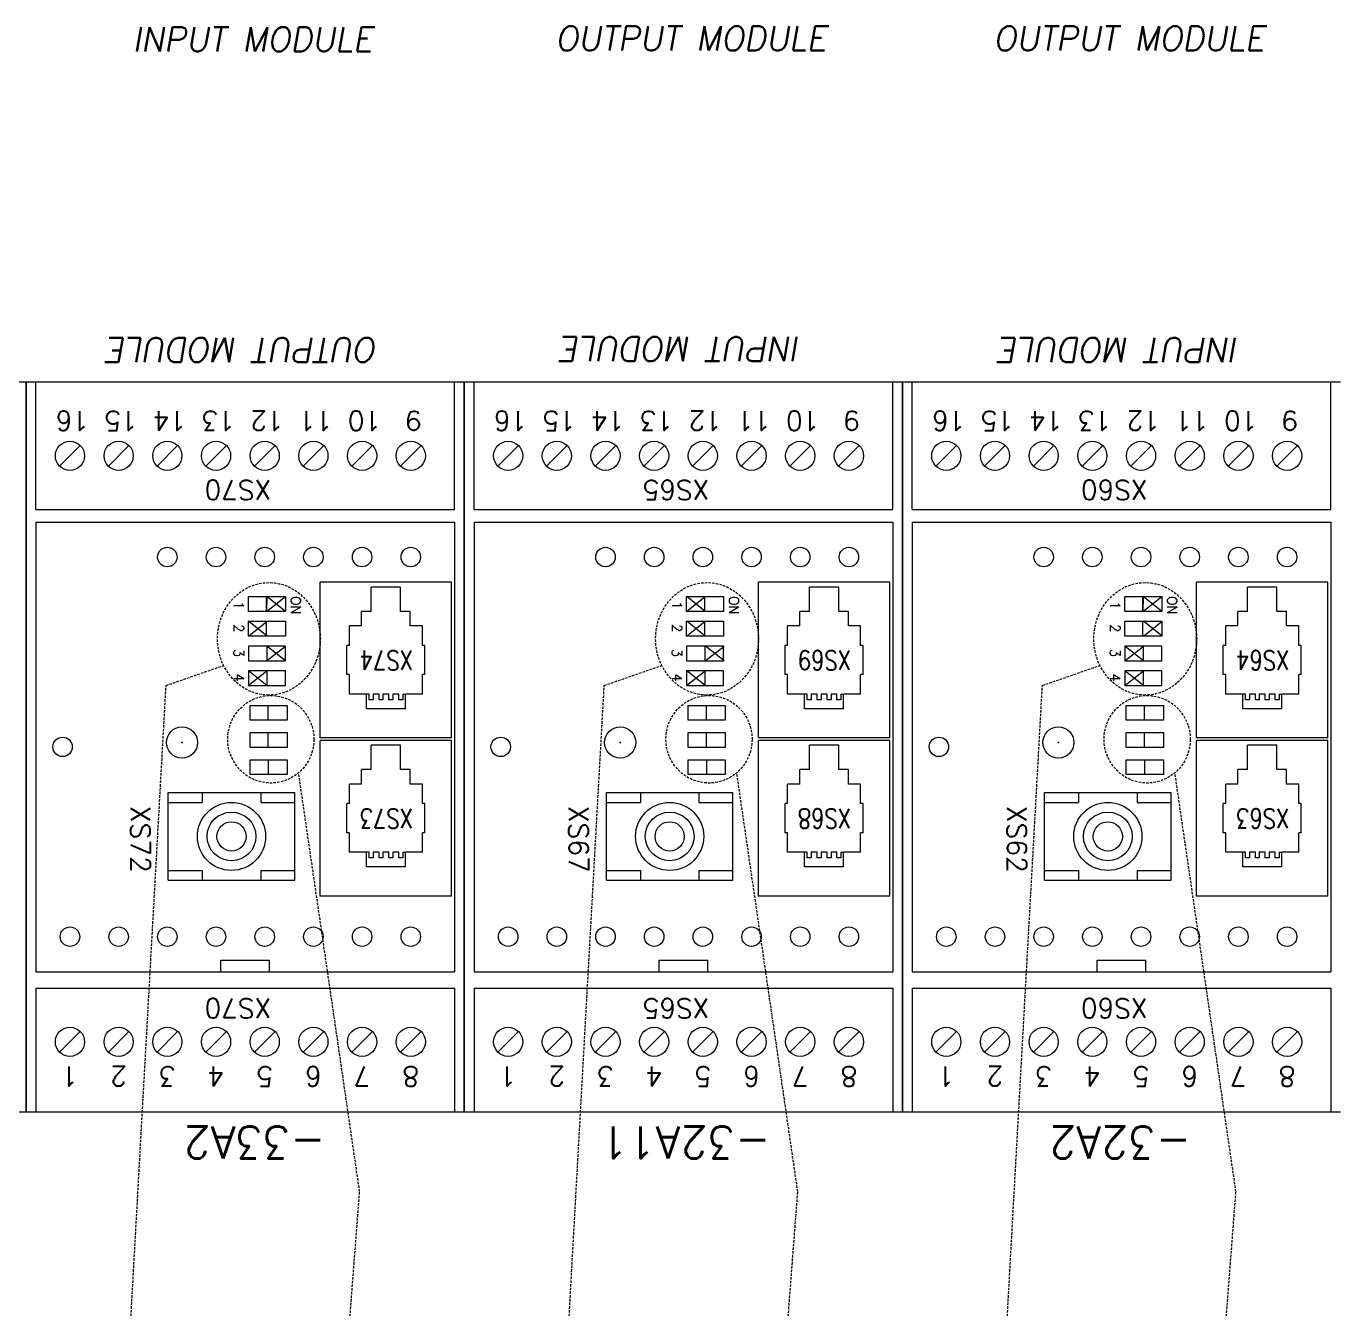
# Model space of a CAD drawing. Extents: x -2993 to 3661, y -4147 to -1441.
# Drawn here: x -87.2 to 47.3, y -3032.6 to -2900.9 of the extents above; entities that cross this region are included whole.
import ezdxf
from ezdxf.enums import TextEntityAlignment as Align

# ---------------------------------------------------------------- set-up
doc = ezdxf.new("R2010")
doc.units = 0
doc.header["$LTSCALE"] = 0.1
doc.header["$MEASUREMENT"] = 0
doc.linetypes.add('DASHED', pattern=[19.05, 12.7, -6.35])
doc.layers.get('0').update_dxf_attribs({"linetype": 'CONTINUOUS'})
doc.layers.add('50C', color=7, linetype='CONTINUOUS')
doc.styles.get("Standard").update_dxf_attribs({"font": 'simplex.shx'})

msp = doc.modelspace()

# ---------------------------------------------------------------- linework, layer by layer
at = {"linetype": 'Continuous', "lineweight": 13}
for p, q in [((-132.2, -2937.39), (-87.2, -2937.39)), ((-87.2, -2937.39), (-42.2, -2937.39)), ((-87.2, -2937.39), (-87.2, -3012.39)), ((-87.2, -2937.39), (-87.2, -3012.39)), ((-87.2, -2937.39), (-87.2, -3012.39)), ((-87.2, -2937.39), (-87.2, -3012.39)), ((-87.2, -2937.39), (-87.2, -3012.39)), ((-87.2, -2937.39), (-87.2, -3012.39)), ((-87.2, -2937.39), (-87.2, -3012.39)), ((-87.2, -2937.39), (-87.2, -3012.39)), ((-87.2, -2937.39), (-87.2, -3012.39)), ((-87.2, -2937.39), (-87.2, -3012.39)), ((-87.2, -2937.39), (-87.2, -3012.39)), ((-87.2, -2937.39), (-87.2, -3012.39)), ((-87.2, -2937.39), (-87.2, -3012.39)), ((-87.2, -2937.39), (-87.2, -3012.39)), ((-87.2, -2937.39), (-87.2, -3012.39)), ((-42.2, -2937.39), (2.8, -2937.39)), ((-42.2, -2937.39), (-42.2, -3012.39)), ((-42.2, -2937.39), (-42.2, -3012.39)), ((-42.2, -2937.39), (-42.2, -3012.39)), ((-42.2, -2937.39), (-42.2, -3012.39)), ((-42.2, -2937.39), (-42.2, -3012.39)), ((-42.2, -2937.39), (-42.2, -3012.39)), ((-42.2, -2937.39), (-42.2, -3012.39)), ((-42.2, -2937.39), (-42.2, -3012.39)), ((-42.2, -2937.39), (-42.2, -3012.39)), ((-42.2, -2937.39), (-42.2, -3012.39)), ((-42.2, -2937.39), (-42.2, -3012.39)), ((-42.2, -2937.39), (-42.2, -3012.39)), ((-42.2, -2937.39), (-42.2, -3012.39)), ((-42.2, -2937.39), (-42.2, -3012.39)), ((-42.2, -2937.39), (-42.2, -3012.39)), ((-42.2, -2937.39), (-42.2, -3012.39)), ((-42.2, -2937.39), (-42.2, -3012.39)), ((-42.2, -2937.39), (-42.2, -3012.39)), ((-42.2, -2937.39), (-42.2, -3012.39)), ((-42.2, -2937.39), (-42.2, -3012.39)), ((-42.2, -2937.39), (-42.2, -3012.39)), ((-42.2, -2937.39), (-42.2, -3012.39)), ((-42.2, -2937.39), (-42.2, -3012.39)), ((-42.2, -2937.39), (-42.2, -3012.39)), ((-42.2, -2937.39), (-42.2, -3012.39)), ((-42.2, -2937.39), (-42.2, -3012.39)), ((-42.2, -2937.39), (-42.2, -3012.39)), ((-42.2, -2937.39), (-42.2, -3012.39)), ((-42.2, -2937.39), (-42.2, -3012.39)), ((-42.2, -2937.39), (-42.2, -3012.39)), ((2.8, -2937.39), (47.8, -2937.39)), ((2.8, -2937.39), (2.8, -3012.39)), ((2.8, -2937.39), (2.8, -3012.39)), ((2.8, -2937.39), (2.8, -3012.39)), ((2.8, -2937.39), (2.8, -3012.39)), ((2.8, -2937.39), (2.8, -3012.39)), ((2.8, -2937.39), (2.8, -3012.39)), ((2.8, -2937.39), (2.8, -3012.39)), ((2.8, -2937.39), (2.8, -3012.39)), ((2.8, -2937.39), (2.8, -3012.39)), ((2.8, -2937.39), (2.8, -3012.39)), ((2.8, -2937.39), (2.8, -3012.39)), ((2.8, -2937.39), (2.8, -3012.39)), ((2.8, -2937.39), (2.8, -3012.39)), ((2.8, -2937.39), (2.8, -3012.39)), ((2.8, -2937.39), (2.8, -3012.39)), ((-132.2, -3012.39), (-87.2, -3012.39)), ((-87.2, -3012.39), (-42.2, -3012.39)), ((-42.2, -3012.39), (2.8, -3012.39)), ((2.8, -3012.39), (47.8, -3012.39))]:
    msp.add_line(p, q, dxfattribs=at)
at = {"lineweight": 13}
for p, q in [((-132.2, -2937.39), (-87.2, -2937.39)), ((-87.2, -2937.39), (-42.2, -2937.39)), ((-87.2, -3012.39), (-87.2, -2937.39)), ((-87.2, -3012.39), (-87.2, -2937.39)), ((-87.2, -3012.39), (-87.2, -2937.39)), ((-87.2, -3012.39), (-87.2, -2937.39)), ((-87.2, -3012.39), (-87.2, -2937.39)), ((-87.2, -3012.39), (-87.2, -2937.39)), ((-87.2, -3012.39), (-87.2, -2937.39)), ((-87.2, -3012.39), (-87.2, -2937.39)), ((-87.2, -3012.39), (-87.2, -2937.39)), ((-87.2, -3012.39), (-87.2, -2937.39)), ((-87.2, -3012.39), (-87.2, -2937.39)), ((-87.2, -3012.39), (-87.2, -2937.39)), ((-87.2, -3012.39), (-87.2, -2937.39)), ((-87.2, -3012.39), (-87.2, -2937.39)), ((-87.2, -3012.39), (-87.2, -2937.39)), ((-87.2, -3012.39), (-87.2, -2937.39)), ((-87.2, -3012.39), (-87.2, -2937.39)), ((-87.2, -3012.39), (-87.2, -2937.39)), ((-87.2, -3012.39), (-87.2, -2937.39)), ((-87.2, -3012.39), (-87.2, -2937.39)), ((-87.2, -3012.39), (-87.2, -2937.39)), ((-87.2, -3012.39), (-87.2, -2937.39)), ((-87.2, -3012.39), (-87.2, -2937.39)), ((-87.2, -3012.39), (-87.2, -2937.39)), ((-87.2, -3012.39), (-87.2, -2937.39)), ((-87.2, -2937.39), (-86.2, -2937.39)), ((-86.2, -2950.49), (-86.2, -2937.39)), ((-43.2, -2950.49), (-43.2, -2937.39)), ((-42.2, -2937.39), (2.8, -2937.39)), ((-42.2, -3012.39), (-42.2, -2937.39)), ((-42.2, -3012.39), (-42.2, -2937.39)), ((-42.2, -3012.39), (-42.2, -2937.39)), ((-42.2, -3012.39), (-42.2, -2937.39)), ((-42.2, -3012.39), (-42.2, -2937.39)), ((-42.2, -3012.39), (-42.2, -2937.39)), ((-42.2, -3012.39), (-42.2, -2937.39)), ((-42.2, -3012.39), (-42.2, -2937.39)), ((-42.2, -3012.39), (-42.2, -2937.39)), ((-42.2, -3012.39), (-42.2, -2937.39)), ((-42.2, -3012.39), (-42.2, -2937.39)), ((-42.2, -3012.39), (-42.2, -2937.39)), ((-42.2, -3012.39), (-42.2, -2937.39)), ((-42.2, -3012.39), (-42.2, -2937.39)), ((-42.2, -3012.39), (-42.2, -2937.39)), ((-42.2, -3012.39), (-42.2, -2937.39)), ((-42.2, -3012.39), (-42.2, -2937.39)), ((-42.2, -3012.39), (-42.2, -2937.39)), ((-42.2, -3012.39), (-42.2, -2937.39)), ((-42.2, -3012.39), (-42.2, -2937.39)), ((-42.2, -3012.39), (-42.2, -2937.39)), ((-42.2, -3012.39), (-42.2, -2937.39)), ((-42.2, -3012.39), (-42.2, -2937.39)), ((-42.2, -3012.39), (-42.2, -2937.39)), ((-42.2, -3012.39), (-42.2, -2937.39)), ((-42.2, -2937.39), (-41.2, -2937.39)), ((-42.2, -3012.39), (-42.2, -2937.39)), ((-42.2, -3012.39), (-42.2, -2937.39)), ((-42.2, -3012.39), (-42.2, -2937.39)), ((-42.2, -3012.39), (-42.2, -2937.39)), ((-42.2, -3012.39), (-42.2, -2937.39)), ((-42.2, -3012.39), (-42.2, -2937.39)), ((-42.2, -3012.39), (-42.2, -2937.39)), ((-42.2, -3012.39), (-42.2, -2937.39)), ((-42.2, -3012.39), (-42.2, -2937.39)), ((-42.2, -3012.39), (-42.2, -2937.39)), ((-42.2, -3012.39), (-42.2, -2937.39)), ((-42.2, -3012.39), (-42.2, -2937.39)), ((-42.2, -3012.39), (-42.2, -2937.39)), ((-42.2, -3012.39), (-42.2, -2937.39)), ((-42.2, -3012.39), (-42.2, -2937.39)), ((-42.2, -3012.39), (-42.2, -2937.39)), ((-42.2, -3012.39), (-42.2, -2937.39)), ((-42.2, -3012.39), (-42.2, -2937.39)), ((-42.2, -3012.39), (-42.2, -2937.39)), ((-42.2, -3012.39), (-42.2, -2937.39)), ((-42.2, -3012.39), (-42.2, -2937.39)), ((-42.2, -3012.39), (-42.2, -2937.39)), ((-42.2, -3012.39), (-42.2, -2937.39)), ((-42.2, -3012.39), (-42.2, -2937.39)), ((-42.2, -3012.39), (-42.2, -2937.39)), ((-42.2, -2937.39), (-41.2, -2937.39)), ((-41.2, -2950.49), (-41.2, -2937.39)), ((1.8, -2950.49), (1.8, -2937.39)), ((2.8, -2937.39), (47.8, -2937.39)), ((2.8, -3012.39), (2.8, -2937.39)), ((2.8, -3012.39), (2.8, -2937.39)), ((2.8, -3012.39), (2.8, -2937.39)), ((2.8, -3012.39), (2.8, -2937.39)), ((2.8, -3012.39), (2.8, -2937.39)), ((2.8, -3012.39), (2.8, -2937.39)), ((2.8, -3012.39), (2.8, -2937.39)), ((2.8, -3012.39), (2.8, -2937.39)), ((2.8, -3012.39), (2.8, -2937.39)), ((2.8, -3012.39), (2.8, -2937.39)), ((2.8, -3012.39), (2.8, -2937.39)), ((2.8, -3012.39), (2.8, -2937.39)), ((2.8, -3012.39), (2.8, -2937.39)), ((2.8, -3012.39), (2.8, -2937.39)), ((2.8, -3012.39), (2.8, -2937.39)), ((2.8, -3012.39), (2.8, -2937.39)), ((2.8, -3012.39), (2.8, -2937.39)), ((2.8, -3012.39), (2.8, -2937.39)), ((2.8, -3012.39), (2.8, -2937.39)), ((2.8, -3012.39), (2.8, -2937.39)), ((2.8, -3012.39), (2.8, -2937.39)), ((2.8, -3012.39), (2.8, -2937.39)), ((2.8, -3012.39), (2.8, -2937.39)), ((2.8, -3012.39), (2.8, -2937.39)), ((2.8, -3012.39), (2.8, -2937.39)), ((2.8, -2937.39), (3.8, -2937.39)), ((3.8, -2950.49), (3.8, -2937.39)), ((46.8, -2950.49), (46.8, -2937.39)), ((-83.76, -2946.05), (-81.64, -2943.93)), ((-78.76, -2946.05), (-76.64, -2943.93)), ((-73.76, -2946.05), (-71.64, -2943.93)), ((-68.76, -2946.05), (-66.64, -2943.93)), ((-63.76, -2946.05), (-61.64, -2943.93)), ((-58.76, -2946.05), (-56.64, -2943.93)), ((-53.76, -2946.05), (-51.64, -2943.93)), ((-48.76, -2946.05), (-46.64, -2943.93)), ((-38.76, -2946.05), (-36.64, -2943.93)), ((-33.76, -2946.05), (-31.64, -2943.93)), ((-28.76, -2946.05), (-26.64, -2943.93)), ((-23.76, -2946.05), (-21.64, -2943.93)), ((-18.76, -2946.05), (-16.64, -2943.93)), ((-13.76, -2946.05), (-11.64, -2943.93)), ((-8.76, -2946.05), (-6.64, -2943.93)), ((-3.76, -2946.05), (-1.64, -2943.93)), ((6.24, -2946.05), (8.36, -2943.93)), ((11.24, -2946.05), (13.36, -2943.93)), ((16.24, -2946.05), (18.36, -2943.93)), ((21.24, -2946.05), (23.36, -2943.93)), ((26.24, -2946.05), (28.36, -2943.93)), ((31.24, -2946.05), (33.36, -2943.93)), ((36.24, -2946.05), (38.36, -2943.93)), ((41.24, -2946.05), (43.36, -2943.93)), ((-87.2, -2949.89), (-87.2, -2999.89)), ((-87.2, -2949.89), (-87.2, -2999.89)), ((-86.2, -2950.49), (-43.2, -2950.49)), ((-42.2, -2949.89), (-42.2, -2999.89)), ((-42.2, -2949.89), (-42.2, -2999.89)), ((-42.2, -2949.89), (-42.2, -2999.89)), ((-42.2, -2949.89), (-42.2, -2999.89)), ((-42.2, -2949.89), (-42.2, -2999.89)), ((-42.2, -2949.89), (-42.2, -2999.89)), ((-41.2, -2950.49), (1.8, -2950.49)), ((2.8, -2949.89), (2.8, -2999.89)), ((2.8, -2949.89), (2.8, -2999.89)), ((2.8, -2949.89), (2.8, -2999.89)), ((3.8, -2950.49), (46.8, -2950.49)), ((-87.2, -2951.79), (-87.2, -2997.99)), ((-87.2, -2951.79), (-87.2, -2997.99)), ((-87.2, -2951.79), (-87.2, -2997.99)), ((-87.2, -2951.79), (-87.2, -2997.99)), ((-87.2, -2951.79), (-87.2, -2997.99)), ((-86.2, -2951.79), (-43.2, -2951.79)), ((-86.2, -2951.79), (-86.2, -2997.99)), ((-43.2, -2951.79), (-43.2, -2997.99)), ((-42.2, -2951.79), (-42.2, -2997.99)), ((-42.2, -2951.79), (-42.2, -2997.99)), ((-42.2, -2951.79), (-42.2, -2997.99)), ((-42.2, -2951.79), (-42.2, -2997.99)), ((-42.2, -2951.79), (-42.2, -2997.99)), ((-42.2, -2951.79), (-42.2, -2997.99)), ((-42.2, -2951.79), (-42.2, -2997.99)), ((-42.2, -2951.79), (-42.2, -2997.99)), ((-42.2, -2951.79), (-42.2, -2997.99)), ((-42.2, -2951.79), (-42.2, -2997.99)), ((-41.2, -2951.79), (1.8, -2951.79)), ((-41.2, -2951.79), (-41.2, -2997.99)), ((1.8, -2951.79), (1.8, -2997.99)), ((2.8, -2951.79), (2.8, -2997.99)), ((2.8, -2951.79), (2.8, -2997.99)), ((2.8, -2951.79), (2.8, -2997.99)), ((2.8, -2951.79), (2.8, -2997.99)), ((2.8, -2951.79), (2.8, -2997.99)), ((3.8, -2951.79), (46.8, -2951.79)), ((3.8, -2951.79), (3.8, -2997.99)), ((46.8, -2951.79), (46.8, -2997.99)), ((-87.2, -2952.69), (-87.2, -3002.69)), ((-87.2, -2952.69), (-87.2, -3002.69)), ((-87.2, -2952.69), (-87.2, -3002.69)), ((-42.2, -2952.69), (-42.2, -3002.69)), ((-42.2, -2952.69), (-42.2, -3002.69)), ((-42.2, -2952.69), (-42.2, -3002.69)), ((-42.2, -2952.69), (-42.2, -3002.69)), ((-42.2, -2952.69), (-42.2, -3002.69)), ((-42.2, -2952.69), (-42.2, -3002.69)), ((-42.17, -2996.79), (-42.17, -2952.99)), ((2.8, -2952.69), (2.8, -3002.69)), ((2.8, -2952.69), (2.8, -3002.69)), ((2.8, -2952.69), (2.8, -3002.69)), ((-43.5, -2957.97), (-57, -2957.97)), ((-57, -2973.97), (-57, -2957.97)), ((-51.75, -2960.97), (-51.75, -2958.47)), ((-48.75, -2958.47), (-51.75, -2958.47)), ((-48.75, -2960.97), (-48.75, -2958.47)), ((-43.5, -2973.97), (-43.5, -2957.97)), ((1.5, -2957.97), (-12, -2957.97)), ((-12, -2973.97), (-12, -2957.97)), ((-6.75, -2960.97), (-6.75, -2958.47)), ((-3.75, -2958.47), (-6.75, -2958.47)), ((-3.75, -2960.97), (-3.75, -2958.47)), ((1.5, -2973.97), (1.5, -2957.97)), ((46.5, -2957.97), (33, -2957.97)), ((33, -2973.97), (33, -2957.97)), ((38.25, -2960.97), (38.25, -2958.47)), ((41.25, -2958.47), (38.25, -2958.47)), ((41.25, -2960.97), (41.25, -2958.47)), ((46.5, -2973.97), (46.5, -2957.97)), ((-64.38, -2960.98), (-64.38, -2959.45)), ((-64.38, -2959.45), (-60.57, -2959.45)), ((-62.5, -2960.98), (-62.5, -2959.45)), ((-62.48, -2959.45), (-62.5, -2960.98)), ((-62.5, -2960.98), (-60.57, -2959.45)), ((-60.57, -2960.98), (-62.48, -2959.45)), ((-60.57, -2959.45), (-60.57, -2960.98)), ((-19.38, -2960.98), (-19.38, -2959.45)), ((-19.38, -2959.45), (-15.57, -2959.45)), ((-19.38, -2960.98), (-17.45, -2959.45)), ((-17.45, -2960.98), (-19.36, -2959.45)), ((-17.5, -2960.98), (-17.5, -2959.45)), ((-15.57, -2959.45), (-15.57, -2960.98)), ((25.62, -2960.98), (25.62, -2959.45)), ((25.62, -2959.45), (29.43, -2959.45)), ((27.5, -2960.98), (27.5, -2959.45)), ((27.52, -2959.45), (27.5, -2960.98)), ((27.5, -2960.98), (29.43, -2959.45)), ((29.43, -2960.98), (27.52, -2959.45)), ((29.43, -2959.45), (29.43, -2960.98)), ((-60.57, -2960.98), (-64.38, -2960.98)), ((-51.75, -2960.97), (-52.75, -2960.97)), ((-52.75, -2962.47), (-52.75, -2960.97)), ((-47.75, -2960.97), (-48.75, -2960.97)), ((-47.75, -2962.47), (-47.75, -2960.97)), ((-15.57, -2960.98), (-19.38, -2960.98)), ((-6.75, -2960.97), (-7.75, -2960.97)), ((-7.75, -2962.47), (-7.75, -2960.97)), ((-2.75, -2960.97), (-3.75, -2960.97)), ((-2.75, -2962.47), (-2.75, -2960.97)), ((29.43, -2960.98), (25.62, -2960.98)), ((38.25, -2960.97), (37.25, -2960.97)), ((37.25, -2962.47), (37.25, -2960.97)), ((42.25, -2960.97), (41.25, -2960.97)), ((42.25, -2962.47), (42.25, -2960.97)), ((-64.38, -2963.52), (-64.38, -2961.99)), ((-64.38, -2961.99), (-60.57, -2961.99)), ((-64.38, -2963.52), (-62.45, -2961.99)), ((-62.45, -2963.52), (-64.36, -2961.99)), ((-62.5, -2963.52), (-62.5, -2961.99)), ((-60.57, -2961.99), (-60.57, -2963.52)), ((-52.75, -2962.47), (-54, -2962.47)), ((-54, -2964.47), (-54, -2962.47)), ((-46.5, -2962.47), (-47.75, -2962.47)), ((-46.5, -2964.47), (-46.5, -2962.47)), ((-19.38, -2963.52), (-19.38, -2961.99)), ((-19.38, -2961.99), (-15.57, -2961.99)), ((-19.38, -2963.52), (-17.45, -2961.99)), ((-17.45, -2963.52), (-19.36, -2961.99)), ((-17.5, -2963.52), (-17.5, -2961.99)), ((-15.57, -2961.99), (-15.57, -2963.52)), ((-7.75, -2962.47), (-9, -2962.47)), ((-9, -2964.47), (-9, -2962.47)), ((-1.5, -2962.47), (-2.75, -2962.47)), ((-1.5, -2964.47), (-1.5, -2962.47)), ((25.62, -2963.52), (25.62, -2961.99)), ((25.62, -2961.99), (29.43, -2961.99)), ((27.5, -2963.52), (27.5, -2961.99)), ((27.55, -2963.52), (29.48, -2961.99)), ((29.48, -2963.52), (27.57, -2961.99)), ((29.43, -2961.99), (29.43, -2963.52)), ((37.25, -2962.47), (36, -2962.47)), ((36, -2964.47), (36, -2962.47)), ((43.5, -2962.47), (42.25, -2962.47)), ((43.5, -2964.47), (43.5, -2962.47)), ((-60.57, -2963.52), (-64.38, -2963.52)), ((-15.57, -2963.52), (-19.38, -2963.52)), ((29.43, -2963.52), (25.62, -2963.52)), ((-64.38, -2964.53), (-64.38, -2966.06)), ((-60.57, -2964.53), (-64.38, -2964.53)), ((-62.5, -2966.06), (-60.57, -2964.53)), ((-60.57, -2966.06), (-62.48, -2964.53)), ((-62.45, -2966.06), (-62.45, -2964.53)), ((-60.57, -2966.06), (-60.57, -2964.53)), ((-54, -2964.47), (-54.25, -2964.47)), ((-54.25, -2967.47), (-54.25, -2964.47)), ((-46.25, -2964.47), (-46.5, -2964.47)), ((-46.25, -2967.47), (-46.25, -2964.47)), ((-19.38, -2964.53), (-19.38, -2966.06)), ((-15.57, -2964.53), (-19.38, -2964.53)), ((-17.45, -2966.06), (-17.45, -2964.53)), ((-17.45, -2966.06), (-15.52, -2964.53)), ((-15.52, -2966.06), (-17.43, -2964.53)), ((-15.57, -2966.06), (-15.57, -2964.53)), ((-9, -2964.47), (-9.25, -2964.47)), ((-9.25, -2967.47), (-9.25, -2964.47)), ((-1.25, -2964.47), (-1.5, -2964.47)), ((-1.25, -2967.47), (-1.25, -2964.47)), ((25.62, -2964.53), (25.62, -2966.06)), ((29.43, -2964.53), (25.62, -2964.53)), ((25.62, -2966.06), (27.55, -2964.53)), ((27.55, -2966.06), (25.64, -2964.53)), ((27.55, -2966.06), (27.55, -2964.53)), ((29.43, -2966.06), (29.43, -2964.53)), ((36, -2964.47), (35.75, -2964.47)), ((35.75, -2967.47), (35.75, -2964.47)), ((43.75, -2964.47), (43.5, -2964.47)), ((43.75, -2967.47), (43.75, -2964.47)), ((-64.38, -2966.06), (-60.57, -2966.06)), ((-19.38, -2966.06), (-15.57, -2966.06)), ((25.62, -2966.06), (29.43, -2966.06)), ((-64.41, -2968.6), (-62.48, -2967.07)), ((-64.38, -2967.07), (-64.38, -2968.6)), ((-60.57, -2967.07), (-64.38, -2967.07)), ((-62.48, -2968.6), (-64.38, -2967.07)), ((-62.45, -2968.6), (-62.45, -2967.07)), ((-60.57, -2968.6), (-60.57, -2967.07)), ((-54, -2967.47), (-54.25, -2967.47)), ((-54, -2969.47), (-54, -2967.47)), ((-46.25, -2967.47), (-46.5, -2967.47)), ((-46.5, -2969.47), (-46.5, -2967.47)), ((-19.38, -2967.07), (-19.38, -2968.6)), ((-15.57, -2967.07), (-19.38, -2967.07)), ((-19.38, -2968.6), (-17.45, -2967.07)), ((-17.45, -2968.6), (-19.36, -2967.07)), ((-17.45, -2968.6), (-17.45, -2967.07)), ((-15.57, -2968.6), (-15.57, -2967.07)), ((-9, -2967.47), (-9.25, -2967.47)), ((-9, -2969.47), (-9, -2967.47)), ((-1.25, -2967.47), (-1.5, -2967.47)), ((-1.5, -2969.47), (-1.5, -2967.47)), ((25.62, -2967.07), (25.62, -2968.6)), ((29.43, -2967.07), (25.62, -2967.07)), ((25.62, -2968.6), (27.55, -2967.07)), ((27.55, -2968.6), (25.64, -2967.07)), ((27.55, -2968.6), (27.55, -2967.07)), ((29.43, -2968.6), (29.43, -2967.07)), ((36, -2967.47), (35.75, -2967.47)), ((36, -2969.47), (36, -2967.47)), ((43.75, -2967.47), (43.5, -2967.47)), ((43.5, -2969.47), (43.5, -2967.47)), ((-64.38, -2968.6), (-60.57, -2968.6)), ((-52.25, -2969.47), (-54, -2969.47)), ((-51.98, -2969.47), (-52.25, -2969.47)), ((-52.25, -2970.97), (-52.25, -2969.47)), ((-51.98, -2970.05), (-51.98, -2969.47)), ((-51.57, -2969.47), (-51.57, -2970.05)), ((-50.96, -2969.47), (-51.57, -2969.47)), ((-50.96, -2970.05), (-50.96, -2969.47)), ((-50.56, -2969.47), (-50.56, -2970.05)), ((-49.95, -2969.47), (-50.56, -2969.47)), ((-49.95, -2970.05), (-49.95, -2969.47)), ((-49.54, -2969.47), (-49.54, -2970.05)), ((-48.93, -2969.47), (-49.54, -2969.47)), ((-48.93, -2970.05), (-48.93, -2969.47)), ((-48.53, -2969.47), (-48.25, -2969.47)), ((-48.53, -2969.47), (-48.53, -2970.05)), ((-46.5, -2969.47), (-48.25, -2969.47)), ((-48.25, -2970.97), (-48.25, -2969.47)), ((-19.38, -2968.6), (-15.57, -2968.6)), ((-7.25, -2969.47), (-9, -2969.47)), ((-6.98, -2969.47), (-7.25, -2969.47)), ((-7.25, -2970.97), (-7.25, -2969.47)), ((-6.98, -2970.05), (-6.98, -2969.47)), ((-6.57, -2969.47), (-6.57, -2970.05)), ((-5.96, -2969.47), (-6.57, -2969.47)), ((-5.96, -2970.05), (-5.96, -2969.47)), ((-5.56, -2969.47), (-5.56, -2970.05)), ((-4.95, -2969.47), (-5.56, -2969.47)), ((-4.95, -2970.05), (-4.95, -2969.47)), ((-3.93, -2969.47), (-4.54, -2969.47)), ((-4.54, -2969.47), (-4.54, -2970.05)), ((-3.93, -2970.05), (-3.93, -2969.47)), ((-3.53, -2969.47), (-3.25, -2969.47)), ((-3.53, -2969.47), (-3.53, -2970.05)), ((-1.5, -2969.47), (-3.25, -2969.47)), ((-3.25, -2970.97), (-3.25, -2969.47)), ((25.62, -2968.6), (29.43, -2968.6)), ((37.75, -2969.47), (36, -2969.47)), ((38.02, -2969.47), (37.75, -2969.47)), ((37.75, -2970.97), (37.75, -2969.47)), ((38.02, -2970.05), (38.02, -2969.47)), ((38.43, -2969.47), (38.43, -2970.05)), ((39.04, -2969.47), (38.43, -2969.47)), ((39.04, -2970.05), (39.04, -2969.47)), ((39.44, -2969.47), (39.44, -2970.05)), ((40.05, -2969.47), (39.44, -2969.47)), ((40.05, -2970.05), (40.05, -2969.47)), ((40.46, -2969.47), (40.46, -2970.05)), ((41.07, -2969.47), (40.46, -2969.47)), ((41.07, -2970.05), (41.07, -2969.47)), ((41.47, -2969.47), (41.75, -2969.47)), ((41.47, -2969.47), (41.47, -2970.05)), ((43.5, -2969.47), (41.75, -2969.47)), ((41.75, -2970.97), (41.75, -2969.47)), ((-64.21, -2972.15), (-64.21, -2970.63)), ((-64.21, -2970.63), (-60.4, -2970.63)), ((-62.33, -2972.15), (-62.33, -2970.63)), ((-60.4, -2970.63), (-60.4, -2972.15)), ((-48.25, -2970.97), (-52.25, -2970.97)), ((-51.57, -2970.05), (-51.98, -2970.05)), ((-50.56, -2970.05), (-50.96, -2970.05)), ((-49.54, -2970.05), (-49.95, -2970.05)), ((-48.53, -2970.05), (-48.93, -2970.05)), ((-19.21, -2972.15), (-19.21, -2970.63)), ((-19.21, -2970.63), (-15.4, -2970.63)), ((-17.33, -2972.15), (-17.33, -2970.63)), ((-15.4, -2970.63), (-15.4, -2972.15)), ((-3.25, -2970.97), (-7.25, -2970.97)), ((-6.57, -2970.05), (-6.98, -2970.05)), ((-5.56, -2970.05), (-5.96, -2970.05)), ((-4.54, -2970.05), (-4.95, -2970.05)), ((-3.53, -2970.05), (-3.93, -2970.05)), ((25.79, -2972.15), (25.79, -2970.63)), ((25.79, -2970.63), (29.6, -2970.63)), ((27.67, -2972.15), (27.67, -2970.63)), ((29.6, -2970.63), (29.6, -2972.15)), ((41.75, -2970.97), (37.75, -2970.97)), ((38.43, -2970.05), (38.02, -2970.05)), ((39.44, -2970.05), (39.04, -2970.05)), ((40.46, -2970.05), (40.05, -2970.05)), ((41.47, -2970.05), (41.07, -2970.05)), ((-60.4, -2972.15), (-64.21, -2972.15)), ((-15.4, -2972.15), (-19.21, -2972.15)), ((29.6, -2972.15), (25.79, -2972.15)), ((-64.21, -2974.95), (-64.21, -2973.42)), ((-64.21, -2973.42), (-60.4, -2973.42)), ((-62.33, -2974.95), (-62.33, -2973.42)), ((-60.4, -2973.42), (-60.4, -2974.95)), ((-19.21, -2974.95), (-19.21, -2973.42)), ((-19.21, -2973.42), (-15.4, -2973.42)), ((-17.33, -2974.95), (-17.33, -2973.42)), ((-15.4, -2973.42), (-15.4, -2974.95)), ((25.79, -2974.95), (25.79, -2973.42)), ((25.79, -2973.42), (29.6, -2973.42)), ((27.67, -2974.95), (27.67, -2973.42)), ((29.6, -2973.42), (29.6, -2974.95)), ((-60.4, -2974.95), (-64.21, -2974.95)), ((-43.5, -2973.97), (-57, -2973.97)), ((-57, -2990.22), (-57, -2974.22)), ((-43.5, -2974.22), (-57, -2974.22)), ((-51.75, -2977.22), (-51.75, -2974.72)), ((-48.75, -2974.72), (-51.75, -2974.72)), ((-48.75, -2977.22), (-48.75, -2974.72)), ((-43.5, -2990.22), (-43.5, -2974.22)), ((-15.4, -2974.95), (-19.21, -2974.95)), ((1.5, -2973.97), (-12, -2973.97)), ((-12, -2990.22), (-12, -2974.22)), ((1.5, -2974.22), (-12, -2974.22)), ((-6.75, -2977.22), (-6.75, -2974.72)), ((-3.75, -2974.72), (-6.75, -2974.72)), ((-3.75, -2977.22), (-3.75, -2974.72)), ((1.5, -2990.22), (1.5, -2974.22)), ((29.6, -2974.95), (25.79, -2974.95)), ((46.5, -2973.97), (33, -2973.97)), ((33, -2990.22), (33, -2974.22)), ((46.5, -2974.22), (33, -2974.22)), ((38.25, -2977.22), (38.25, -2974.72)), ((41.25, -2974.72), (38.25, -2974.72)), ((41.25, -2977.22), (41.25, -2974.72)), ((46.5, -2990.22), (46.5, -2974.22)), ((-64.21, -2976.22), (-60.4, -2976.22)), ((-64.21, -2977.74), (-64.21, -2976.22)), ((-62.3, -2977.74), (-62.3, -2976.22)), ((-60.4, -2976.22), (-60.4, -2977.74)), ((-19.21, -2976.22), (-15.4, -2976.22)), ((-19.21, -2977.74), (-19.21, -2976.22)), ((-17.3, -2977.74), (-17.3, -2976.22)), ((-15.4, -2976.22), (-15.4, -2977.74)), ((25.79, -2976.22), (29.6, -2976.22)), ((25.79, -2977.74), (25.79, -2976.22)), ((27.7, -2977.74), (27.7, -2976.22)), ((29.6, -2976.22), (29.6, -2977.74)), ((-60.4, -2977.74), (-64.21, -2977.74)), ((-52.75, -2978.72), (-52.75, -2977.22)), ((-51.75, -2977.22), (-52.75, -2977.22)), ((-47.75, -2977.22), (-48.75, -2977.22)), ((-47.75, -2978.72), (-47.75, -2977.22)), ((-15.4, -2977.74), (-19.21, -2977.74)), ((-7.75, -2978.72), (-7.75, -2977.22)), ((-6.75, -2977.22), (-7.75, -2977.22)), ((-2.75, -2977.22), (-3.75, -2977.22)), ((-2.75, -2978.72), (-2.75, -2977.22)), ((29.6, -2977.74), (25.79, -2977.74)), ((37.25, -2978.72), (37.25, -2977.22)), ((38.25, -2977.22), (37.25, -2977.22)), ((42.25, -2977.22), (41.25, -2977.22)), ((42.25, -2978.72), (42.25, -2977.22)), ((-52.75, -2978.72), (-54, -2978.72)), ((-54, -2980.72), (-54, -2978.72)), ((-46.5, -2978.72), (-47.75, -2978.72)), ((-46.5, -2980.72), (-46.5, -2978.72)), ((-7.75, -2978.72), (-9, -2978.72)), ((-9, -2980.72), (-9, -2978.72)), ((-1.5, -2978.72), (-2.75, -2978.72)), ((-1.5, -2980.72), (-1.5, -2978.72)), ((37.25, -2978.72), (36, -2978.72)), ((36, -2980.72), (36, -2978.72)), ((43.5, -2978.72), (42.25, -2978.72)), ((43.5, -2980.72), (43.5, -2978.72)), ((-72.61, -2988.59), (-72.61, -2979.59)), ((-72.61, -2979.59), (-59.61, -2979.59)), ((-69.11, -2979.59), (-69.11, -2980.59)), ((-63.11, -2979.59), (-63.11, -2980.59)), ((-59.61, -2988.59), (-59.61, -2979.59)), ((-27.61, -2988.59), (-27.61, -2979.59)), ((-27.61, -2979.59), (-14.61, -2979.59)), ((-24.11, -2979.59), (-24.11, -2980.59)), ((-18.11, -2979.59), (-18.11, -2980.59)), ((-14.61, -2988.59), (-14.61, -2979.59)), ((17.39, -2988.59), (17.39, -2979.59)), ((17.39, -2979.59), (30.39, -2979.59)), ((20.89, -2979.59), (20.89, -2980.59)), ((26.89, -2979.59), (26.89, -2980.59)), ((30.39, -2988.59), (30.39, -2979.59)), ((-72.61, -2980.59), (-69.11, -2980.59)), ((-63.11, -2980.59), (-59.61, -2980.59)), ((-54, -2980.72), (-54.25, -2980.72)), ((-54.25, -2983.72), (-54.25, -2980.72)), ((-46.25, -2980.72), (-46.5, -2980.72)), ((-46.25, -2983.72), (-46.25, -2980.72)), ((-27.61, -2980.59), (-24.11, -2980.59)), ((-18.11, -2980.59), (-14.61, -2980.59)), ((-9, -2980.72), (-9.25, -2980.72)), ((-9.25, -2983.72), (-9.25, -2980.72)), ((-1.25, -2980.72), (-1.5, -2980.72)), ((-1.25, -2983.72), (-1.25, -2980.72)), ((17.39, -2980.59), (20.89, -2980.59)), ((26.89, -2980.59), (30.39, -2980.59)), ((36, -2980.72), (35.75, -2980.72)), ((35.75, -2983.72), (35.75, -2980.72)), ((43.75, -2980.72), (43.5, -2980.72)), ((43.75, -2983.72), (43.75, -2980.72)), ((-54, -2983.72), (-54.25, -2983.72)), ((-54, -2985.72), (-54, -2983.72)), ((-46.25, -2983.72), (-46.5, -2983.72)), ((-46.5, -2985.72), (-46.5, -2983.72)), ((-9, -2983.72), (-9.25, -2983.72)), ((-9, -2985.72), (-9, -2983.72)), ((-1.25, -2983.72), (-1.5, -2983.72)), ((-1.5, -2985.72), (-1.5, -2983.72)), ((36, -2983.72), (35.75, -2983.72)), ((36, -2985.72), (36, -2983.72)), ((43.75, -2983.72), (43.5, -2983.72)), ((43.5, -2985.72), (43.5, -2983.72)), ((-52.25, -2985.72), (-54, -2985.72)), ((-51.98, -2985.72), (-52.25, -2985.72)), ((-52.25, -2987.22), (-52.25, -2985.72)), ((-51.98, -2986.3), (-51.98, -2985.72)), ((-50.96, -2985.72), (-51.57, -2985.72)), ((-51.57, -2985.72), (-51.57, -2986.3)), ((-50.96, -2986.3), (-50.96, -2985.72)), ((-49.95, -2985.72), (-50.56, -2985.72)), ((-50.56, -2985.72), (-50.56, -2986.3)), ((-49.95, -2986.3), (-49.95, -2985.72)), ((-49.54, -2985.72), (-49.54, -2986.3)), ((-48.93, -2985.72), (-49.54, -2985.72)), ((-48.93, -2986.3), (-48.93, -2985.72)), ((-48.53, -2985.72), (-48.25, -2985.72)), ((-48.53, -2985.72), (-48.53, -2986.3)), ((-46.5, -2985.72), (-48.25, -2985.72)), ((-48.25, -2987.22), (-48.25, -2985.72)), ((-7.25, -2985.72), (-9, -2985.72)), ((-6.98, -2985.72), (-7.25, -2985.72)), ((-7.25, -2987.22), (-7.25, -2985.72)), ((-6.98, -2986.3), (-6.98, -2985.72)), ((-5.96, -2985.72), (-6.57, -2985.72)), ((-6.57, -2985.72), (-6.57, -2986.3)), ((-5.96, -2986.3), (-5.96, -2985.72)), ((-4.95, -2985.72), (-5.56, -2985.72)), ((-5.56, -2985.72), (-5.56, -2986.3)), ((-4.95, -2986.3), (-4.95, -2985.72)), ((-3.93, -2985.72), (-4.54, -2985.72)), ((-4.54, -2985.72), (-4.54, -2986.3)), ((-3.93, -2986.3), (-3.93, -2985.72)), ((-3.53, -2985.72), (-3.25, -2985.72)), ((-3.53, -2985.72), (-3.53, -2986.3)), ((-1.5, -2985.72), (-3.25, -2985.72)), ((-3.25, -2987.22), (-3.25, -2985.72)), ((37.75, -2985.72), (36, -2985.72)), ((38.02, -2985.72), (37.75, -2985.72)), ((37.75, -2987.22), (37.75, -2985.72)), ((38.02, -2986.3), (38.02, -2985.72)), ((39.04, -2985.72), (38.43, -2985.72)), ((38.43, -2985.72), (38.43, -2986.3)), ((39.04, -2986.3), (39.04, -2985.72)), ((40.05, -2985.72), (39.44, -2985.72)), ((39.44, -2985.72), (39.44, -2986.3)), ((40.05, -2986.3), (40.05, -2985.72)), ((40.46, -2985.72), (40.46, -2986.3)), ((41.07, -2985.72), (40.46, -2985.72)), ((41.07, -2986.3), (41.07, -2985.72)), ((41.47, -2985.72), (41.75, -2985.72)), ((41.47, -2985.72), (41.47, -2986.3)), ((43.5, -2985.72), (41.75, -2985.72)), ((41.75, -2987.22), (41.75, -2985.72)), ((-48.25, -2987.22), (-52.25, -2987.22)), ((-51.57, -2986.3), (-51.98, -2986.3)), ((-50.56, -2986.3), (-50.96, -2986.3)), ((-49.54, -2986.3), (-49.95, -2986.3)), ((-48.53, -2986.3), (-48.93, -2986.3)), ((-3.25, -2987.22), (-7.25, -2987.22)), ((-6.57, -2986.3), (-6.98, -2986.3)), ((-5.56, -2986.3), (-5.96, -2986.3)), ((-4.54, -2986.3), (-4.95, -2986.3)), ((-3.53, -2986.3), (-3.93, -2986.3)), ((41.75, -2987.22), (37.75, -2987.22)), ((38.43, -2986.3), (38.02, -2986.3)), ((39.44, -2986.3), (39.04, -2986.3)), ((40.46, -2986.3), (40.05, -2986.3)), ((41.47, -2986.3), (41.07, -2986.3)), ((-72.61, -2987.59), (-69.11, -2987.59)), ((-69.11, -2987.59), (-69.11, -2988.59)), ((-63.11, -2987.59), (-63.11, -2988.59)), ((-63.11, -2987.59), (-59.61, -2987.59)), ((-27.61, -2987.59), (-24.11, -2987.59)), ((-24.11, -2987.59), (-24.11, -2988.59)), ((-18.11, -2987.59), (-18.11, -2988.59)), ((-18.11, -2987.59), (-14.61, -2987.59)), ((17.39, -2987.59), (20.89, -2987.59)), ((20.89, -2987.59), (20.89, -2988.59)), ((26.89, -2987.59), (26.89, -2988.59)), ((26.89, -2987.59), (30.39, -2987.59)), ((-72.61, -2988.59), (-59.61, -2988.59)), ((-27.61, -2988.59), (-14.61, -2988.59)), ((17.39, -2988.59), (30.39, -2988.59)), ((-43.5, -2990.22), (-57, -2990.22)), ((1.5, -2990.22), (-12, -2990.22)), ((46.5, -2990.22), (33, -2990.22)), ((-86.2, -2997.99), (-43.2, -2997.99)), ((-67.2, -2996.79), (-62.2, -2996.79)), ((-67.2, -2997.99), (-67.2, -2996.79)), ((-62.2, -2997.99), (-62.2, -2996.79)), ((-41.2, -2997.99), (1.8, -2997.99)), ((-22.2, -2997.99), (-22.2, -2996.79)), ((-22.2, -2996.79), (-17.2, -2996.79)), ((-17.2, -2997.99), (-17.2, -2996.79)), ((3.8, -2997.99), (46.8, -2997.99)), ((22.8, -2996.79), (27.8, -2996.79)), ((22.8, -2997.99), (22.8, -2996.79)), ((27.8, -2997.99), (27.8, -2996.79)), ((-86.2, -2999.69), (-43.2, -2999.69)), ((-86.2, -2999.69), (-86.2, -3012.39)), ((-43.2, -2999.69), (-43.2, -3012.39)), ((-41.2, -2999.69), (1.8, -2999.69)), ((-41.2, -2999.69), (-41.2, -3012.39)), ((1.8, -2999.69), (1.8, -3012.39)), ((3.8, -2999.69), (46.8, -2999.69)), ((3.8, -2999.69), (3.8, -3012.39)), ((46.8, -2999.69), (46.8, -3012.39)), ((-83.76, -3006.25), (-81.64, -3004.13)), ((-78.76, -3006.25), (-76.64, -3004.13)), ((-73.76, -3006.25), (-71.64, -3004.13)), ((-68.76, -3006.25), (-66.64, -3004.13)), ((-63.76, -3006.25), (-61.64, -3004.13)), ((-58.76, -3006.25), (-56.64, -3004.13)), ((-53.76, -3006.25), (-51.64, -3004.13)), ((-48.76, -3006.25), (-46.64, -3004.13)), ((-38.76, -3006.25), (-36.64, -3004.13)), ((-33.76, -3006.25), (-31.64, -3004.13)), ((-28.76, -3006.25), (-26.64, -3004.13)), ((-23.76, -3006.25), (-21.64, -3004.13)), ((-18.76, -3006.25), (-16.64, -3004.13)), ((-13.76, -3006.25), (-11.64, -3004.13)), ((-8.76, -3006.25), (-6.64, -3004.13)), ((-3.76, -3006.25), (-1.64, -3004.13)), ((6.24, -3006.25), (8.36, -3004.13)), ((11.24, -3006.25), (13.36, -3004.13)), ((16.24, -3006.25), (18.36, -3004.13)), ((21.24, -3006.25), (23.36, -3004.13)), ((26.24, -3006.25), (28.36, -3004.13)), ((31.24, -3006.25), (33.36, -3004.13)), ((36.24, -3006.25), (38.36, -3004.13)), ((41.24, -3006.25), (43.36, -3004.13)), ((-132.2, -3012.39), (-87.2, -3012.39)), ((-132.2, -3012.39), (-87.2, -3012.39)), ((-87.2, -3012.39), (-42.2, -3012.39)), ((-87.2, -3012.39), (-42.2, -3012.39)), ((-42.2, -3012.39), (2.8, -3012.39)), ((-42.2, -3012.39), (2.8, -3012.39)), ((2.8, -3012.39), (47.8, -3012.39)), ((2.8, -3012.39), (47.8, -3012.39))]:
    msp.add_line(p, q, dxfattribs=at)
at = {"linetype": 'DASHED', "lineweight": 13, "ltscale": 0.2}
for p, q in [((-72.83, -2968.58), (-66.92, -2966.53)), ((-27.83, -2968.58), (-21.92, -2966.53)), ((17.17, -2968.58), (23.08, -2966.53)), ((-78.52, -3071.04), (-72.83, -2968.58)), ((-33.52, -3071.04), (-27.83, -2968.58)), ((11.48, -3071.04), (17.17, -2968.58)), ((-52.95, -3020.57), (-59.22, -2977.55)), ((-7.95, -3020.57), (-14.22, -2977.55)), ((37.05, -3020.57), (30.78, -2977.55)), ((-56.82, -3071.02), (-52.95, -3020.57)), ((-11.82, -3071.02), (-7.95, -3020.57)), ((33.18, -3071.02), (37.05, -3020.57))]:
    msp.add_line(p, q, dxfattribs=at)
at = {"lineweight": 13, "const_width": 0.1}
for points in [[(-71.24, -2974.44, 1), (-71.14, -2974.44, 1)], [(-26.24, -2974.44, 1), (-26.14, -2974.44, 1)], [(18.76, -2974.44, 1), (18.86, -2974.44, 1)]]:
    msp.add_lwpolyline(points, format="xyb", close=True, dxfattribs=at)
at = {"lineweight": 13}
for centre, radius in [((-82.7, -2944.99), 1.5), ((-77.7, -2944.99), 1.5), ((-72.7, -2944.99), 1.5), ((-67.7, -2944.99), 1.5), ((-62.7, -2944.99), 1.5), ((-57.7, -2944.99), 1.5), ((-52.7, -2944.99), 1.5), ((-47.7, -2944.99), 1.5), ((-37.7, -2944.99), 1.5), ((-32.7, -2944.99), 1.5), ((-27.7, -2944.99), 1.5), ((-22.7, -2944.99), 1.5), ((-17.7, -2944.99), 1.5), ((-12.7, -2944.99), 1.5), ((-7.7, -2944.99), 1.5), ((-2.7, -2944.99), 1.5), ((7.3, -2944.99), 1.5), ((12.3, -2944.99), 1.5), ((17.3, -2944.99), 1.5), ((22.3, -2944.99), 1.5), ((27.3, -2944.99), 1.5), ((32.3, -2944.99), 1.5), ((37.3, -2944.99), 1.5), ((42.3, -2944.99), 1.5), ((-72.7, -2955.39), 1), ((-67.7, -2955.39), 1), ((-62.7, -2955.39), 1), ((-57.7, -2955.39), 1), ((-52.7, -2955.39), 1), ((-47.7, -2955.39), 1), ((-27.7, -2955.39), 1), ((-22.7, -2955.39), 1), ((-17.7, -2955.39), 1), ((-12.7, -2955.39), 1), ((-7.7, -2955.39), 1), ((-2.7, -2955.39), 1), ((17.3, -2955.39), 1), ((22.3, -2955.39), 1), ((27.3, -2955.39), 1), ((32.3, -2955.39), 1), ((37.3, -2955.39), 1), ((42.3, -2955.39), 1), ((-71.19, -2974.44), 1.6), ((-26.19, -2974.44), 1.6), ((18.81, -2974.44), 1.6), ((-83.46, -2974.89), 1), ((-38.46, -2974.89), 1), ((6.54, -2974.89), 1), ((-66.11, -2984.09), 3.5), ((-66.11, -2984.09), 2.5), ((-21.11, -2984.09), 3.5), ((-21.11, -2984.09), 2.5), ((23.89, -2984.09), 3.5), ((23.89, -2984.09), 2.5), ((-66.11, -2984.09), 1.5), ((-21.11, -2984.09), 1.5), ((23.89, -2984.09), 1.5), ((-82.7, -2994.39), 1), ((-77.7, -2994.39), 1), ((-72.7, -2994.39), 1), ((-67.7, -2994.39), 1), ((-62.7, -2994.39), 1), ((-57.7, -2994.39), 1), ((-52.7, -2994.39), 1), ((-47.7, -2994.39), 1), ((-37.7, -2994.39), 1), ((-32.7, -2994.39), 1), ((-27.7, -2994.39), 1), ((-22.7, -2994.39), 1), ((-17.7, -2994.39), 1), ((-12.7, -2994.39), 1), ((-7.7, -2994.39), 1), ((-2.7, -2994.39), 1), ((7.3, -2994.39), 1), ((12.3, -2994.39), 1), ((17.3, -2994.39), 1), ((22.3, -2994.39), 1), ((27.3, -2994.39), 1), ((32.3, -2994.39), 1), ((37.3, -2994.39), 1), ((42.3, -2994.39), 1), ((-82.7, -3005.19), 1.5), ((-77.7, -3005.19), 1.5), ((-72.7, -3005.19), 1.5), ((-67.7, -3005.19), 1.5), ((-62.7, -3005.19), 1.5), ((-57.7, -3005.19), 1.5), ((-52.7, -3005.19), 1.5), ((-47.7, -3005.19), 1.5), ((-37.7, -3005.19), 1.5), ((-32.7, -3005.19), 1.5), ((-27.7, -3005.19), 1.5), ((-22.7, -3005.19), 1.5), ((-17.7, -3005.19), 1.5), ((-12.7, -3005.19), 1.5), ((-7.7, -3005.19), 1.5), ((-2.7, -3005.19), 1.5), ((7.3, -3005.19), 1.5), ((12.3, -3005.19), 1.5), ((17.3, -3005.19), 1.5), ((22.3, -3005.19), 1.5), ((27.3, -3005.19), 1.5), ((32.3, -3005.19), 1.5), ((37.3, -3005.19), 1.5), ((42.3, -3005.19), 1.5)]:
    msp.add_circle(centre, radius, dxfattribs=at)
at = {"linetype": 'DASHED', "lineweight": 13, "ltscale": 0.2}
for centre in [(-62.27, -2963.79), (-17.27, -2963.79), (27.73, -2963.79)]:
    msp.add_ellipse(centre, major_axis=(0, -5.78), ratio=0.914373, dxfattribs=at)
for centre in [(-62.07, -2974.11), (-17.07, -2974.11), (27.93, -2974.11)]:
    msp.add_ellipse(centre, major_axis=(0.01, 4.5), ratio=0.984111, start_param=-1.570796, end_param=4.712389, dxfattribs=at)
at = {"layer": '50C', "lineweight": 13}
for p, q in [((-87.2, -2999.89), (-87.2, -2949.89)), ((-87.2, -2999.89), (-87.2, -2949.89)), ((-87.2, -2999.89), (-87.2, -2949.89)), ((-87.2, -2999.89), (-87.2, -2949.89)), ((-87.2, -2999.89), (-87.2, -2949.89)), ((-87.2, -2999.89), (-87.2, -2949.89)), ((-87.2, -2999.89), (-87.2, -2949.89)), ((-42.2, -2999.89), (-42.2, -2949.89)), ((-42.2, -2999.89), (-42.2, -2949.89)), ((-42.2, -2999.89), (-42.2, -2949.89)), ((-42.2, -2999.89), (-42.2, -2949.89)), ((-42.2, -2999.89), (-42.2, -2949.89)), ((-42.2, -2999.89), (-42.2, -2949.89)), ((-42.2, -2999.89), (-42.2, -2949.89)), ((-42.2, -2999.89), (-42.2, -2949.89)), ((-42.2, -2999.89), (-42.2, -2949.89)), ((-42.2, -2999.89), (-42.2, -2949.89)), ((-42.2, -2999.89), (-42.2, -2949.89)), ((-42.2, -2999.89), (-42.2, -2949.89)), ((-42.2, -2999.89), (-42.2, -2949.89)), ((-42.2, -2999.89), (-42.2, -2949.89)), ((2.8, -2999.89), (2.8, -2949.89)), ((2.8, -2999.89), (2.8, -2949.89)), ((2.8, -2999.89), (2.8, -2949.89)), ((2.8, -2999.89), (2.8, -2949.89)), ((2.8, -2999.89), (2.8, -2949.89)), ((2.8, -2999.89), (2.8, -2949.89)), ((2.8, -2999.89), (2.8, -2949.89))]:
    msp.add_line(p, q, dxfattribs=at)

# ---------------------------------------------------------------- texts
at = {"lineweight": 13, "oblique": 10}
for s, p in [('INPUT MODULE', (-63.93, -2903.44)), ('OUTPUT MODULE', (-18.93, -2903.35)), ('OUTPUT MODULE', (26.07, -2903.35))]:
    msp.add_text(s, height=2.5, dxfattribs=at).set_placement(p, align=Align.CENTER)
for s, p in [('OUTPUT MODULE', (-64.96, -2932.86)), ('INPUT MODULE', (-19.96, -2932.77)), ('INPUT MODULE', (25.04, -2932.86))]:
    msp.add_text(s, height=2.5, rotation=180, dxfattribs=at).set_placement(p, align=Align.CENTER)
at = {"lineweight": 13, "text_generation_flag": 6}
for s, p in [('16', (-82.45, -2940.39)), ('15', (-77.45, -2940.39)), ('14', (-72.45, -2940.39)), ('13', (-67.45, -2940.39)), ('12', (-62.45, -2940.39)), ('11', (-57.45, -2940.39)), ('10', (-52.45, -2940.39)), ('9', (-47.45, -2940.39)), ('16', (-37.45, -2940.39)), ('15', (-32.45, -2940.39)), ('14', (-27.45, -2940.39)), ('13', (-22.45, -2940.39)), ('12', (-17.45, -2940.39)), ('11', (-12.45, -2940.39)), ('10', (-7.45, -2940.39)), ('9', (-2.45, -2940.39)), ('16', (7.55, -2940.39)), ('15', (12.55, -2940.39)), ('14', (17.55, -2940.39)), ('13', (22.55, -2940.39)), ('12', (27.55, -2940.39)), ('11', (32.55, -2940.39)), ('10', (37.55, -2940.39)), ('9', (42.55, -2940.39)), ('XS70', (-65.45, -2947.49)), ('XS65', (-20.45, -2947.49)), ('XS60', (24.55, -2947.49)), ('XS70', (-65.45, -3000.74)), ('XS65', (-20.45, -3000.74)), ('XS60', (24.55, -3000.74)), ('1', (-82.7, -3007.74)), ('2', (-77.7, -3007.74)), ('3', (-72.7, -3007.74)), ('4', (-67.7, -3007.74)), ('5', (-62.7, -3007.74)), ('6', (-57.7, -3007.74)), ('7', (-52.7, -3007.74)), ('8', (-47.7, -3007.74)), ('1', (-37.7, -3007.74)), ('2', (-32.7, -3007.74)), ('3', (-27.7, -3007.74)), ('4', (-22.7, -3007.74)), ('5', (-17.7, -3007.74)), ('6', (-12.7, -3007.74)), ('7', (-7.7, -3007.74)), ('8', (-2.7, -3007.74)), ('1', (7.3, -3007.74)), ('2', (12.3, -3007.74)), ('3', (17.3, -3007.74)), ('4', (22.3, -3007.74)), ('5', (27.3, -3007.74)), ('6', (32.3, -3007.74)), ('7', (37.3, -3007.74)), ('8', (42.3, -3007.74))]:
    msp.add_text(s, height=2, dxfattribs=at).set_placement(p, align=Align.CENTER)
at = {"lineweight": 13}
for s, p in [('1', (-65.86, -2959.92)), ('ON', (-60, -2959.41)), ('1', (-20.86, -2959.92)), ('ON', (-15, -2959.41)), ('1', (24.14, -2959.92)), ('ON', (30, -2959.41)), ('2', (-65.86, -2962.27)), ('2', (-65.86, -2962.27)), ('2', (-20.86, -2962.27)), ('2', (-20.86, -2962.27)), ('2', (24.14, -2962.27)), ('2', (24.14, -2962.27)), ('3', (-65.86, -2964.81)), ('3', (-65.86, -2964.81)), ('3', (-20.86, -2964.81)), ('3', (-20.86, -2964.81)), ('3', (24.14, -2964.81)), ('3', (24.14, -2964.81)), ('4', (-65.86, -2967.35)), ('4', (-20.86, -2967.35)), ('4', (24.14, -2967.35))]:
    msp.add_text(s, height=1, rotation=270, dxfattribs=at).set_placement(p)
at = {"lineweight": 13, "text_generation_flag": 6, "width": 0.8}
for s, p in [('XS74', (-50.2, -2965.99)), ('XS69', (-5.2, -2965.99)), ('XS64', (39.8, -2965.99)), ('XS73', (-50.2, -2982.24)), ('XS68', (-5.2, -2982.24)), ('XS63', (39.8, -2982.24))]:
    msp.add_text(s, height=2, dxfattribs=at).set_placement(p, align=Align.MIDDLE_CENTER)
at = {"lineweight": 13, "text_generation_flag": 6}
for s, p in [('XS72', (-75.45, -2984.4)), ('XS67', (-30.45, -2984.4)), ('XS62', (14.55, -2984.4))]:
    msp.add_text(s, height=2, rotation=90, dxfattribs=at).set_placement(p, align=Align.MIDDLE_CENTER)
at = {"lineweight": 13}
for s, p in [('-33A2', (-63.74, -3013.88)), ('-32A11', (-19.45, -3013.88)), ('-32A2', (25.16, -3013.88))]:
    msp.add_text(s, height=3.281, rotation=180, dxfattribs=at).set_placement(p, align=Align.CENTER)

doc.saveas('drawing.dxf')
